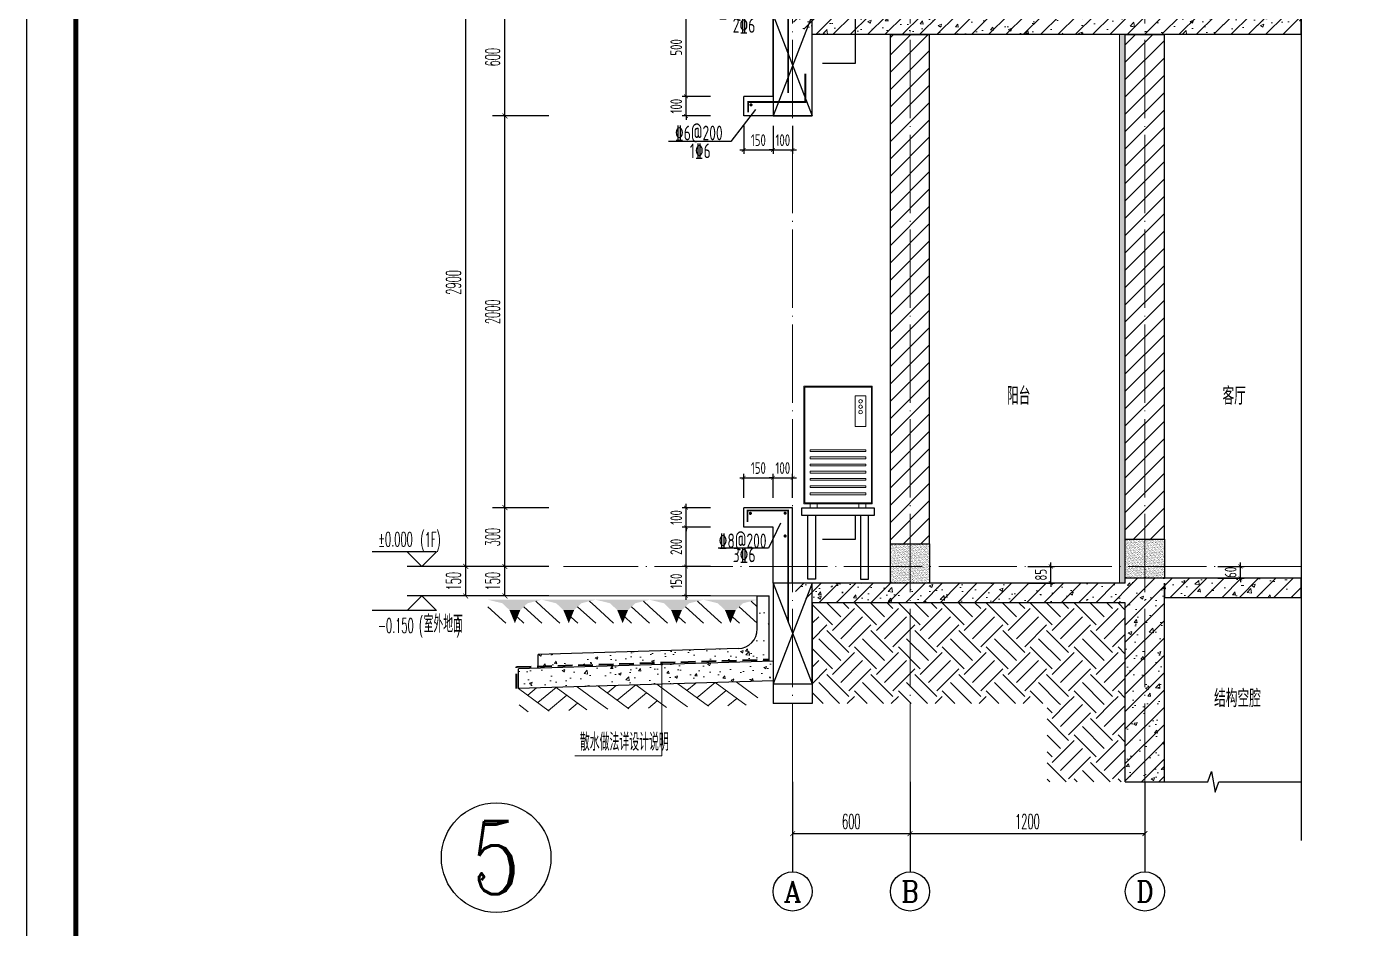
# Model space of a CAD drawing. Extents: x 826826 to 1642106, y -156213 to 399140.
# Drawn here: x 1535546 to 1542395, y 285920 to 290521 of the extents above; entities that cross this region are included whole.
import ezdxf
from ezdxf.enums import TextEntityAlignment as Align

# ---------------------------------------------------------------- set-up
doc = ezdxf.new("R2010")
doc.units = 0
doc.header["$LTSCALE"] = 1000
doc.linetypes.add('DASH', pattern=[0.35, 0.25, -0.1])
doc.linetypes.add('DOTE', pattern=[2.42, 2, -0.2, 0.02, -0.2])
doc.layers.get('0').update_dxf_attribs({"linetype": 'CONTINUOUS'})
doc.layers.get('DEFPOINTS').update_dxf_attribs({"linetype": 'CONTINUOUS'})
for name, color, linetype in [('AXIS', 3, 'CONTINUOUS'), ('AXIS_TEXT', 4, 'CONTINUOUS'), ('COLUMN', 4, 'CONTINUOUS'), ('DIM', 2, 'CONTINUOUS'), ('DIM_ELEV', 3, 'CONTINUOUS'), ('DIM_SYMB', 3, 'CONTINUOUS'), ('PUB_DIM', 3, 'CONTINUOUS'), ('PUB_TEXT', 2, 'CONTINUOUS'), ('REIN', 6, 'CONTINUOUS'), ('S-大样-砼线', 7, 'CONTINUOUS'), ('S-引出线', 40, 'CONTINUOUS'), ('TEXT', 2, 'CONTINUOUS'), ('WALL', 5, 'CONTINUOUS'), ('yichutu', 7, 'CONTINUOUS'), ('看线', 251, 'CONTINUOUS'), ('空调外机', 8, 'CONTINUOUS'), ('立面-看线', 251, 'CONTINUOUS')]:
    doc.layers.add(name, color=color, linetype=linetype)
for name, color, linetype, lineweight in [('DOTE', 251, 'DOTE', 9), ('PUB_HATCH', 8, 'CONTINUOUS', 9), ('图框', 9, 'CONTINUOUS', 18), ('填充', 251, 'CONTINUOUS', 5), ('平面-排水沟', 86, 'CONTINUOUS', 15), ('平面-空调室外机', 143, 'CONTINUOUS', 9), ('立面-中轮廓线', 213, 'CONTINUOUS', 35), ('粉刷', 251, 'CONTINUOUS', 9)]:
    doc.layers.add(name, color=color, linetype=linetype, lineweight=lineweight)
doc.styles.add('_TCH_AXIS', font='COMPLEX', dxfattribs={"bigfont": 'GBCBIG'})
doc.styles.add('_TCH_DIM', font='SIMPLEX.shx', dxfattribs={"width": 0.7, "bigfont": 'GBCBIG.shx'})
doc.styles.add('_TCH_DIM_T3', font='SIMPLEX.shx', dxfattribs={"width": 0.494118, "bigfont": 'GBCBIG.shx'})
doc.styles.add('COMPLEX', font='COMPLEX')
doc.styles.add('DIM_FONT_T3', font='SIMPLEX', dxfattribs={"width": 0.705882, "bigfont": 'GBCBIG'})
doc.styles.add('TSSD_DIMENSION', font='Tssdeng.shx', dxfattribs={"width": 0.7, "bigfont": 'tssdchn.shx'})
doc.styles.add('TSSD_REIN', font='tssdeng.shx', dxfattribs={"width": 0.7, "height": 300, "bigfont": 'tssdchn.shx'})
doc.dimstyles.new('_TCH_ARCH&&25', dxfattribs={"dimtxt": 74.375, "dimasz": 25, "dimexe": 62.5, "dimexo": 75, "dimgap": 25, "dimtad": 1, "dimdec": 0, "dimzin": 0, "dimdsep": 46, "dimtxsty": '_TCH_DIM_T3', "dimblk": 'ARCHTICK', "dimcen": 0.09, "dimclrt": 7, "dimazin": 0, "dimtfac": 1, "dimtdec": 0, "dimtix": 1, "dimtmove": 2, "dimatfit": 3, "dimldrblk": 'ARCHTICK', "dimfxl": 0, "dimtolj": 1, "dimtzin": 0, "dimarcsym": 0})
doc.dimstyles.new('TSSD_20_20', dxfattribs={"dimtxt": 60, "dimasz": 20, "dimexe": 20, "dimexo": 50, "dimgap": 20, "dimtad": 1, "dimdec": 0, "dimzin": 0, "dimdsep": 46, "dimtxsty": 'TSSD_DIMENSION', "dimblk": 'ARCHTICK', "dimblk1": 'ARCHTICK', "dimblk2": 'ARCHTICK', "dimcen": 0, "dimdle": 20, "dimclrt": 7, "dimadec": 0, "dimazin": 0, "dimtfac": 1, "dimtdec": 0, "dimtix": 1, "dimtmove": 2, "dimatfit": 3, "dimfxl": 0, "dimtolj": 1, "dimtzin": 0, "dimarcsym": 0})
pattern_1 = [(45, (674050.05, 413752.46), (0, 224.506403), [158.75, -158.75]), (45, (674007.96, 413794.56), (0, 224.506403), [158.75, -158.75]), (45, (673965.86, 413836.65), (0, 224.506403), [158.75, -158.75]), (135, (673965.86, 413864.72), (-224.506403, 0), [158.75, -158.75]), (135, (674007.96, 413906.81), (-224.506403, 0), [158.75, -158.75]), (135, (674050.05, 413948.9), (-224.506403, 0), [158.75, -158.75])]
pattern_2 = [(50, (28072.99, 249033.25), (143.452037, -12.550427), [15, -165]), (355, (28072.99, 249033.25), (-27.750267, 150.438427), [12, -132]), (100.4514, (28084.94, 249032.2), (115.701876, 137.88791), [12.74804, -140.22842]), (46.1842, (28072.99, 249073.25), (213.44821, -33.1038), [22.5, -247.5]), (96.6356, (28090.77, 249070.5), (186.93254, 194.82357), [19.12206, -210.3426]), (351.1842, (28072.99, 249073.25), (186.93239, 194.82372), [18, -198]), (21, (28092.99, 249063.25), (119.38141, -80.52378), [15, -165]), (326, (28092.99, 249063.25), (48.663066, 145.03001), [12, -132]), (71.4514, (28102.93, 249056.54), (168.044526, 64.5061), [12.74804, -140.22842]), (37.5, (28072.986, 249033.25), (2.431971, 66.578771), [0, -130.4, 0, -134, 0, -132.5]), (7.5, (28072.986, 249033.25), (52.613907, 78.882342), [0, -76.4, 0, -127.4, 0, -50.5]), (327.5, (28028.386, 249033.25), (106.764487, -4.510974), [0, -50, 0, -156, 0, -207]), (317.5, (28008.39, 249033.25), (116.637234, 20.020996), [0, -65, 0, -103.6, 0, -147])]
pattern_3 = [(45, (689015.794, 456209.414), (-44.194174, 44.194174), []), (50, (689015.8, 456209.41), (179.315046, -15.688034), [18.75, -206.25]), (355, (689015.8, 456209.41), (-34.687833, 188.048033), [15, -165]), (100.4514, (689030.74, 456208.1), (144.627345, 172.359886), [15.935047, -175.285528]), (46.1842, (689015.8, 456259.41), (266.81026, -41.379754), [28.125, -309.375]), (96.6356, (689038.03, 456255.97), (233.66568, 243.52947), [23.90257, -262.92825]), (351.1842, (689015.8, 456259.41), (233.66549, 243.52965), [22.5, -247.5]), (21, (689040.8, 456246.91), (149.226763, -100.654723), [18.75, -206.25]), (326, (689040.8, 456246.91), (60.828833, 181.28751), [15, -165]), (71.4514, (689053.23, 456238.53), (210.055657, 80.632624), [15.935047, -175.285528]), (37.5, (689015.794, 456209.414), (3.039964, 83.2234635), [0, -163, 0, -167.5, 0, -165.625]), (7.5, (689015.79, 456209.41), (65.767384, 98.602928), [0, -95.5, 0, -159.25, 0, -63.125]), (327.5, (688960.044, 456209.414), (133.455609, -5.638718), [0, -62.5, 0, -195, 0, -258.75]), (317.5, (688935.04, 456209.41), (145.796542, 25.026246), [0, -81.25, 0, -129.5, 0, -183.75])]
pattern_4 = [(45, (689015.794, 456254.29), (-44.1941915, 44.1941915), [])]

# ---------------------------------------------------------------- blocks, each defined once
blk = doc.blocks.new('GFDDDDRG')
at = {"layer": '图框'}
blk.add_lwpolyline([(923310, -107437), (923310, -159999), (893610, -159999), (893610, -107437)], close=True, dxfattribs=at)
blk.add_lwpolyline([(923310, -107437), (923310, -159999), (893610, -159999), (893610, -107437)], close=True, dxfattribs=at)
at = {"layer": '图框', "const_width": 50}
blk.add_lwpolyline([(894110, -159499), (922810, -159499), (922810, -108687), (894110, -108687)], close=True, dxfattribs=at)
blk = doc.blocks.new('$LinePat$素土夯实')
at = {"color": 0}
for p, q in [((0, -210), (210, 0)), ((120, -300), (420, 0)), ((420, 0), (608, -188)), ((495, -300), (795, 0)), ((615, 0), (705, -90)), ((315, -105), (502, -293)), ((210, -210), (300, -300)), ((705, -300), (795, -210))]:
    blk.add_line(p, q, dxfattribs=at)
blk = doc.blocks.new('$LinePat$自然土壤')
at = {"color": 0}
for p, q in [((0, -90), (71, -19)), ((0, -300), (211, -89)), ((420, -300), (630, -90)), ((210, -300), (286, -224))]:
    blk.add_line(p, q, dxfattribs=at)
for points in [[(0, 0), (630, 0), (168, -45), (462, -45)], [(168, -45), (462, -45), (252, -132), (378, -132)], [(252, -132), (378, -132), (315, -300)]]:
    blk.add_solid(points, dxfattribs=at)
blk = doc.blocks.new('sanshui')
at = {"layer": '粉刷'}
h = blk.add_hatch(dxfattribs=at)
h.set_pattern_fill('混凝土', color=256, scale=20)
h.set_pattern_definition(pattern_2)
edge = h.paths.add_edge_path()
edge.add_line((346317.8, 427329.6), (346257.8, 427329.6))
edge.add_line((346257.8, 427329.6), (346257.8, 427160.3))
edge.add_arc((346157.8, 427160.3), 100, 271.71836, 360, ccw=False)
edge.add_line((346160.8, 427060.3), (345137.8, 427029.6))
edge.add_line((345137.8, 427029.6), (345137.8, 426969.6))
edge.add_line((345137.8, 426969.6), (346317.8, 427005))
edge.add_line((346317.8, 427005), (346317.8, 427329.6))
h = blk.add_hatch(dxfattribs=at)
h.set_pattern_fill('混凝土', color=256, scale=20)
h.set_pattern_definition(pattern_2)
h.paths.add_polyline_path([(346337.8, 426895.6), (346337.8, 426995.6), (345037.8, 426956.6), (345037.8, 426856.6)])
at = {"layer": 'COLUMN'}
for p, q in [((346257.8, 427329.6), (346317.8, 427329.6)), ((346257.8, 427160.3), (346257.8, 427329.6)), ((346317.8, 426995), (346317.8, 427329.6)), ((346160.8, 427060.3), (345137.8, 427029.6)), ((345137.8, 426959.6), (345137.8, 427029.6)), ((346338.1, 426995.6), (345037.8, 426956.6)), ((345037.8, 426856.6), (345037.8, 426956.6)), ((346338.1, 426895.6), (345037.8, 426856.6))]:
    blk.add_line(p, q, dxfattribs=at)
blk.add_arc((346157.8, 427160.3), 100, 271.71836, 0, dxfattribs=at)
at = {"layer": '立面-中轮廓线', "linetype": 'DASH', "ltscale": 0.3}
blk.add_lwpolyline([(345027.8, 426856.6), (345027.8, 426966.3), (346317.8, 427005)], dxfattribs=at)
at = {"layer": '粉刷'}
blk.add_line((344881.5, 427329.6), (346257.8, 427329.6), dxfattribs=at)
at = {"layer": '粉刷', "yscale": 0.4, "zscale": 0.4}
for name, p, xscale, rotation in [('$LinePat$自然土壤', (345156.8, 427309.6), -0.4369306507241237, 359.9999999999903), ('$LinePat$自然土壤', (345432, 427309.6), -0.4369306507241237, 359.9999999999903), ('$LinePat$自然土壤', (345707.3, 427309.6), -0.4369306507241237, 359.9999999999903), ('$LinePat$自然土壤', (345982.6, 427309.6), -0.4369306507241237, 359.9999999999903), ('$LinePat$自然土壤', (346257.8, 427309.6), -0.4369306507241237, 359.9999999999903), ('$LinePat$素土夯实', (345851.2, 426881), -0.5117605352322558, 1.718358001643932), ('$LinePat$素土夯实', (346257.8, 426893.2), -0.5117605352322558, 1.718358001643932), ('$LinePat$素土夯实', (345444.5, 426868.8), -0.5117605352322558, 1.718358001643932)]:
    blk.add_blockref(name, p, dxfattribs=dict(at, xscale=xscale, rotation=rotation))
blk = doc.blocks.new('kongtiao')
for p, q in [((-338.7, 49), (-338.7, -550.8)), ((11, 49), (-338.7, 49)), ((-334.1, 44.4), (-334.1, -546.2)), ((6.4, 44.4), (-334.1, 44.4)), ((6.4, -546.2), (6.4, 44.4)), ((11, -550.8), (11, 49)), ((-76.2, -0.5), (-76.2, -156.5)), ((-21.1, -0.5), (-76.2, -0.5)), ((-21.1, -156.5), (-21.1, -0.5)), ((-76.2, -156.5), (-21.1, -156.5)), ((-334.1, -546.2), (6.4, -546.2)), ((-338.7, -550.8), (11, -550.8)), ((-306.6, -550.8), (-306.6, -571.2)), ((-306.6, -571.2), (-269.8, -571.2)), ((-269.8, -571.2), (-269.8, -550.8)), ((-57.9, -571.2), (-57.9, -550.8)), ((-21.1, -571.2), (-57.9, -571.2)), ((-21.1, -550.8), (-21.1, -571.2))]:
    blk.add_line(p, q)
for points in [[(-306.6, -275.4), (-21.1, -275.4), (-21.1, -284.6), (-306.6, -284.6)], [(-306.6, -312.1), (-21.1, -312.1), (-21.1, -321.3), (-306.6, -321.3)], [(-306.6, -348.8), (-21.1, -348.8), (-21.1, -358), (-306.6, -358)], [(-306.6, -385.6), (-21.1, -385.6), (-21.1, -394.7), (-306.6, -394.7)], [(-306.6, -422.3), (-21.1, -422.3), (-21.1, -431.5), (-306.6, -431.5)], [(-306.6, -459), (-21.1, -459), (-21.1, -468.2), (-306.6, -468.2)], [(-306.6, -495.7), (-21.1, -495.7), (-21.1, -504.9), (-306.6, -504.9)]]:
    blk.add_lwpolyline(points, close=True)
for centre in [(-48.7, -28), (-48.7, -55.6), (-48.7, -83.1)]:
    blk.add_circle(centre, 9.18)
blk = doc.blocks.new('yct-1051-594-26275-14850-25-1002.0')
at = {"layer": 'yichutu', "color": 7}
blk.add_lwpolyline([(0, 0), (0, 14850), (26275, 14850), (26275, 0)], close=True, dxfattribs=at)
blk = doc.blocks.new('_ArchTick')
at = {"color": 0, "linetype": 'ByBlock', "const_width": 0.15}
blk.add_lwpolyline([(-0.5, -0.5), (0.5, 0.5)], dxfattribs=at)
blk = doc.blocks.new('*D1343')
at = {"layer": 'DEFPOINTS', "color": 0}
for p in [(1540611.8, 287766.4), (1540777.8, 287766.4), (1540611.8, 287681.4)]:
    blk.add_point(p, dxfattribs=at)
at = {"layer": 'DIM', "color": 0, "lineweight": -2}
for p, q in [((1540777.8, 287766.4), (1540777.8, 287786.4)), ((1540661.8, 287766.4), (1540797.8, 287766.4)), ((1540777.8, 287681.4), (1540777.8, 287766.4)), ((1540661.8, 287681.4), (1540797.8, 287681.4)), ((1540777.8, 287681.4), (1540777.8, 287661.4))]:
    blk.add_line(p, q, dxfattribs=at)
at = {"layer": 'DIM', "color": 0, "lineweight": -2, "xscale": 20, "yscale": 20, "zscale": 20}
for p, rotation in [((1540777.8, 287766.4), 270), ((1540777.8, 287681.4), 90)]:
    blk.add_blockref('_ArchTick', p, dxfattribs=dict(at, rotation=rotation))
at = {"layer": 'DIM', "color": 7, "insert": (1540727.8, 287723.9), "char_height": 60, "attachment_point": 5, "rotation": 90, "style": 'TSSD_DIMENSION'}
blk.add_mtext('\\A1;85', dxfattribs=at)
blk = doc.blocks.new('*D1840')
at = {"layer": 'DEFPOINTS', "color": 0}
for p in [(1539359.1, 288218.7), (1539209.1, 288066.4), (1539359.1, 288066.4)]:
    blk.add_point(p, dxfattribs=at)
at = {"layer": 'DIM', "color": 0, "lineweight": -2}
for p, q in [((1539189.1, 288218.7), (1539379.1, 288218.7)), ((1539209.1, 288116.4), (1539209.1, 288238.7)), ((1539359.1, 288116.4), (1539359.1, 288238.7))]:
    blk.add_line(p, q, dxfattribs=at)
at = {"layer": 'DIM', "color": 0, "lineweight": -2, "xscale": 20, "yscale": 20, "zscale": 20, "rotation": 180}
blk.add_blockref('_ArchTick', (1539209.1, 288218.7), dxfattribs=at)
at = {"layer": 'DIM', "color": 0, "lineweight": -2, "xscale": 20, "yscale": 20, "zscale": 20}
blk.add_blockref('_ArchTick', (1539359.1, 288218.7), dxfattribs=at)
at = {"layer": 'DIM', "color": 7, "insert": (1539284.1, 288268.7), "char_height": 60, "attachment_point": 5, "style": 'TSSD_DIMENSION'}
blk.add_mtext('\\A1;150', dxfattribs=at)
blk = doc.blocks.new('*D1841')
at = {"layer": 'DEFPOINTS', "color": 0}
for p in [(1539459.1, 288218.7), (1539359.1, 288066.4), (1539459.1, 288066.4)]:
    blk.add_point(p, dxfattribs=at)
at = {"layer": 'DIM', "color": 0, "lineweight": -2}
for p, q in [((1539359.1, 288218.7), (1539339.1, 288218.7)), ((1539359.1, 288116.4), (1539359.1, 288238.7)), ((1539359.1, 288218.7), (1539459.1, 288218.7)), ((1539459.1, 288116.4), (1539459.1, 288238.7)), ((1539459.1, 288218.7), (1539479.1, 288218.7))]:
    blk.add_line(p, q, dxfattribs=at)
at = {"layer": 'DIM', "color": 0, "lineweight": -2, "xscale": 20, "yscale": 20, "zscale": 20}
blk.add_blockref('_ArchTick', (1539359.1, 288218.7), dxfattribs=at)
at = {"layer": 'DIM', "color": 0, "lineweight": -2, "xscale": 20, "yscale": 20, "zscale": 20, "rotation": 180}
blk.add_blockref('_ArchTick', (1539459.1, 288218.7), dxfattribs=at)
at = {"layer": 'DIM', "color": 7, "insert": (1539409.1, 288268.7), "char_height": 60, "attachment_point": 5, "style": 'TSSD_DIMENSION'}
blk.add_mtext('\\A1;100', dxfattribs=at)
blk = doc.blocks.new('*D1842')
at = {"layer": 'DEFPOINTS', "color": 0}
for p in [(1538914.5, 288066.4), (1539089.1, 288066.4), (1539089.1, 287966.4)]:
    blk.add_point(p, dxfattribs=at)
at = {"layer": 'DIM', "color": 0, "lineweight": -2}
for p, q in [((1539039.1, 288066.4), (1538894.5, 288066.4)), ((1538914.5, 288066.4), (1538914.5, 288086.4)), ((1538914.5, 287966.4), (1538914.5, 288066.4)), ((1539039.1, 287966.4), (1538894.5, 287966.4)), ((1538914.5, 287966.4), (1538914.5, 287946.4))]:
    blk.add_line(p, q, dxfattribs=at)
at = {"layer": 'DIM', "color": 0, "lineweight": -2, "xscale": 20, "yscale": 20, "zscale": 20}
for p, rotation in [((1538914.5, 288066.4), 270), ((1538914.5, 287966.4), 90)]:
    blk.add_blockref('_ArchTick', p, dxfattribs=dict(at, rotation=rotation))
at = {"layer": 'DIM', "color": 7, "insert": (1538864.5, 288016.4), "char_height": 60, "attachment_point": 5, "rotation": 90, "style": 'TSSD_DIMENSION'}
blk.add_mtext('\\A1;100', dxfattribs=at)
blk = doc.blocks.new('*D1843')
at = {"layer": 'DEFPOINTS', "color": 0}
for p in [(1538914.5, 287966.4), (1539089.1, 287966.4), (1539089.1, 287766.4)]:
    blk.add_point(p, dxfattribs=at)
at = {"layer": 'DIM', "color": 0, "lineweight": -2}
for p, q in [((1538914.5, 287746.4), (1538914.5, 287986.4)), ((1539039.1, 287966.4), (1538894.5, 287966.4)), ((1539039.1, 287766.4), (1538894.5, 287766.4))]:
    blk.add_line(p, q, dxfattribs=at)
at = {"layer": 'DIM', "color": 0, "lineweight": -2, "xscale": 20, "yscale": 20, "zscale": 20}
for p, rotation in [((1538914.5, 287966.4), 90), ((1538914.5, 287766.4), 270)]:
    blk.add_blockref('_ArchTick', p, dxfattribs=dict(at, rotation=rotation))
at = {"layer": 'DIM', "color": 7, "insert": (1538864.5, 287866.4), "char_height": 60, "attachment_point": 5, "rotation": 90, "style": 'TSSD_DIMENSION'}
blk.add_mtext('\\A1;200', dxfattribs=at)
blk = doc.blocks.new('*D1844')
at = {"layer": 'DEFPOINTS', "color": 0}
for p in [(1538914.5, 287766.4), (1539089.1, 287766.4), (1539089.1, 287616.4)]:
    blk.add_point(p, dxfattribs=at)
at = {"layer": 'DIM', "color": 0, "lineweight": -2}
for p, q in [((1538914.5, 287596.4), (1538914.5, 287786.4)), ((1539039.1, 287766.4), (1538894.5, 287766.4)), ((1539039.1, 287616.4), (1538894.5, 287616.4))]:
    blk.add_line(p, q, dxfattribs=at)
at = {"layer": 'DIM', "color": 0, "lineweight": -2, "xscale": 20, "yscale": 20, "zscale": 20}
for p, rotation in [((1538914.5, 287766.4), 90), ((1538914.5, 287616.4), 270)]:
    blk.add_blockref('_ArchTick', p, dxfattribs=dict(at, rotation=rotation))
at = {"layer": 'DIM', "color": 7, "insert": (1538864.5, 287691.4), "char_height": 60, "attachment_point": 5, "rotation": 90, "style": 'TSSD_DIMENSION'}
blk.add_mtext('\\A1;150', dxfattribs=at)
blk = doc.blocks.new('*D1845')
at = {"layer": 'DEFPOINTS', "color": 0}
for p in [(1541581.1, 287766.4), (1541747.1, 287766.4), (1541581.1, 287706.4)]:
    blk.add_point(p, dxfattribs=at)
at = {"layer": 'DIM', "color": 0, "lineweight": -2}
for p, q in [((1541747.1, 287766.4), (1541747.1, 287786.4)), ((1541631.1, 287766.4), (1541767.1, 287766.4)), ((1541747.1, 287706.4), (1541747.1, 287766.4)), ((1541631.1, 287706.4), (1541767.1, 287706.4)), ((1541747.1, 287706.4), (1541747.1, 287686.4))]:
    blk.add_line(p, q, dxfattribs=at)
at = {"layer": 'DIM', "color": 0, "lineweight": -2, "xscale": 20, "yscale": 20, "zscale": 20}
for p, rotation in [((1541747.1, 287766.4), 270), ((1541747.1, 287706.4), 90)]:
    blk.add_blockref('_ArchTick', p, dxfattribs=dict(at, rotation=rotation))
at = {"layer": 'DIM', "color": 7, "insert": (1541697.1, 287736.4), "char_height": 60, "attachment_point": 5, "rotation": 90, "style": 'TSSD_DIMENSION'}
blk.add_mtext('\\A1;60', dxfattribs=at)
blk = doc.blocks.new('*D1859')
at = {"layer": 'DEFPOINTS', "color": 0}
for p in [(1539209.1, 290066.4), (1539359.1, 290066.4), (1539359.1, 289892.7)]:
    blk.add_point(p, dxfattribs=at)
at = {"layer": 'DIM', "color": 0, "lineweight": -2}
for p, q in [((1539209.1, 290016.4), (1539209.1, 289872.7)), ((1539359.1, 290016.4), (1539359.1, 289872.7)), ((1539189.1, 289892.7), (1539379.1, 289892.7))]:
    blk.add_line(p, q, dxfattribs=at)
at = {"layer": 'DIM', "color": 0, "lineweight": -2, "xscale": 20, "yscale": 20, "zscale": 20, "rotation": 180}
blk.add_blockref('_ArchTick', (1539209.1, 289892.7), dxfattribs=at)
at = {"layer": 'DIM', "color": 0, "lineweight": -2, "xscale": 20, "yscale": 20, "zscale": 20}
blk.add_blockref('_ArchTick', (1539359.1, 289892.7), dxfattribs=at)
at = {"layer": 'DIM', "color": 7, "insert": (1539284.1, 289942.7), "char_height": 60, "attachment_point": 5, "style": 'TSSD_DIMENSION'}
blk.add_mtext('\\A1;150', dxfattribs=at)
blk = doc.blocks.new('*D1860')
at = {"layer": 'DEFPOINTS', "color": 0}
for p in [(1539359.1, 290066.4), (1539459.1, 290066.4), (1539459.1, 289892.7)]:
    blk.add_point(p, dxfattribs=at)
at = {"layer": 'DIM', "color": 0, "lineweight": -2}
for p, q in [((1539359.1, 290016.4), (1539359.1, 289872.7)), ((1539459.1, 290016.4), (1539459.1, 289872.7)), ((1539359.1, 289892.7), (1539339.1, 289892.7)), ((1539359.1, 289892.7), (1539459.1, 289892.7)), ((1539459.1, 289892.7), (1539479.1, 289892.7))]:
    blk.add_line(p, q, dxfattribs=at)
at = {"layer": 'DIM', "color": 0, "lineweight": -2, "xscale": 20, "yscale": 20, "zscale": 20}
blk.add_blockref('_ArchTick', (1539359.1, 289892.7), dxfattribs=at)
at = {"layer": 'DIM', "color": 0, "lineweight": -2, "xscale": 20, "yscale": 20, "zscale": 20, "rotation": 180}
blk.add_blockref('_ArchTick', (1539459.1, 289892.7), dxfattribs=at)
at = {"layer": 'DIM', "color": 7, "insert": (1539409.1, 289942.7), "char_height": 60, "attachment_point": 5, "style": 'TSSD_DIMENSION'}
blk.add_mtext('\\A1;100', dxfattribs=at)
blk = doc.blocks.new('*D1862')
at = {"layer": 'DEFPOINTS', "color": 0}
for p in [(1538914.5, 290666.4), (1539089.1, 290666.4), (1539089.1, 290166.4)]:
    blk.add_point(p, dxfattribs=at)
at = {"layer": 'DIM', "color": 0, "lineweight": -2}
for p, q in [((1539039.1, 290666.4), (1538894.5, 290666.4)), ((1538914.5, 290146.4), (1538914.5, 290686.4)), ((1539039.1, 290166.4), (1538894.5, 290166.4))]:
    blk.add_line(p, q, dxfattribs=at)
at = {"layer": 'DIM', "color": 0, "lineweight": -2, "xscale": 20, "yscale": 20, "zscale": 20}
for p, rotation in [((1538914.5, 290666.4), 90), ((1538914.5, 290166.4), 270)]:
    blk.add_blockref('_ArchTick', p, dxfattribs=dict(at, rotation=rotation))
at = {"layer": 'DIM', "color": 7, "insert": (1538864.5, 290416.4), "char_height": 60, "attachment_point": 5, "rotation": 90, "style": 'TSSD_DIMENSION'}
blk.add_mtext('\\A1;500', dxfattribs=at)
blk = doc.blocks.new('*D1863')
at = {"layer": 'DEFPOINTS', "color": 0}
for p in [(1538914.5, 290166.4), (1539089.1, 290166.4), (1539089.1, 290066.4)]:
    blk.add_point(p, dxfattribs=at)
at = {"layer": 'DIM', "color": 0, "lineweight": -2}
for p, q in [((1538914.5, 290166.4), (1538914.5, 290186.4)), ((1539039.1, 290166.4), (1538894.5, 290166.4)), ((1538914.5, 290066.4), (1538914.5, 290166.4)), ((1539039.1, 290066.4), (1538894.5, 290066.4)), ((1538914.5, 290066.4), (1538914.5, 290046.4))]:
    blk.add_line(p, q, dxfattribs=at)
at = {"layer": 'DIM', "color": 0, "lineweight": -2, "xscale": 20, "yscale": 20, "zscale": 20}
for p, rotation in [((1538914.5, 290166.4), 270), ((1538914.5, 290066.4), 90)]:
    blk.add_blockref('_ArchTick', p, dxfattribs=dict(at, rotation=rotation))
at = {"layer": 'DIM', "color": 7, "insert": (1538864.5, 290116.4), "char_height": 60, "attachment_point": 5, "rotation": 90, "style": 'TSSD_DIMENSION'}
blk.add_mtext('\\A1;100', dxfattribs=at)
blk = doc.blocks.new('*D1888')
at = {"layer": 'AXIS', "color": 0, "lineweight": -2}
for p, q in [((1539459.1, 286591.4), (1539459.1, 286339.8)), ((1540059.1, 286591.4), (1540059.1, 286339.8)), ((1539459.1, 286402.3), (1540059.1, 286402.3))]:
    blk.add_line(p, q, dxfattribs=at)
at = {"layer": 'DEFPOINTS', "color": 0}
for p in [(1539459.1, 286666.4), (1540059.1, 286666.4), (1540059.1, 286402.3)]:
    blk.add_point(p, dxfattribs=at)
at = {"layer": 'AXIS', "color": 0, "lineweight": -2, "xscale": 25, "yscale": 25, "zscale": 25, "rotation": 180}
blk.add_blockref('_ArchTick', (1539459.1, 286402.3), dxfattribs=at)
at = {"layer": 'AXIS', "color": 0, "lineweight": -2, "xscale": 25, "yscale": 25, "zscale": 25}
blk.add_blockref('_ArchTick', (1540059.1, 286402.3), dxfattribs=at)
at = {"layer": 'AXIS', "color": 7, "insert": (1539759.1, 286464.5), "char_height": 74.38, "attachment_point": 5, "style": '_TCH_DIM_T3'}
blk.add_mtext('\\A1;600', dxfattribs=at)
blk = doc.blocks.new('*D1889')
at = {"layer": 'AXIS', "color": 0, "lineweight": -2}
for p, q in [((1540059.1, 286591.4), (1540059.1, 286339.8)), ((1541259.1, 286591.4), (1541259.1, 286339.8)), ((1540059.1, 286402.3), (1541259.1, 286402.3))]:
    blk.add_line(p, q, dxfattribs=at)
at = {"layer": 'DEFPOINTS', "color": 0}
for p in [(1540059.1, 286666.4), (1541259.1, 286666.4), (1541259.1, 286402.3)]:
    blk.add_point(p, dxfattribs=at)
at = {"layer": 'AXIS', "color": 0, "lineweight": -2, "xscale": 25, "yscale": 25, "zscale": 25, "rotation": 180}
blk.add_blockref('_ArchTick', (1540059.1, 286402.3), dxfattribs=at)
at = {"layer": 'AXIS', "color": 0, "lineweight": -2, "xscale": 25, "yscale": 25, "zscale": 25}
blk.add_blockref('_ArchTick', (1541259.1, 286402.3), dxfattribs=at)
at = {"layer": 'AXIS', "color": 7, "insert": (1540659.1, 286464.5), "char_height": 74.38, "attachment_point": 5, "style": '_TCH_DIM_T3'}
blk.add_mtext('\\A1;1200', dxfattribs=at)
blk = doc.blocks.new('*D1893')
at = {"layer": 'DEFPOINTS', "color": 0}
for p in [(1537988.9, 287766.4), (1538288.9, 287766.4), (1538288.9, 287615.9)]:
    blk.add_point(p, dxfattribs=at)
at = {"layer": 'PUB_DIM', "color": 0, "lineweight": -2}
for p, q in [((1538213.9, 287766.4), (1537926.4, 287766.4)), ((1537988.9, 287615.9), (1537988.9, 287766.4)), ((1538213.9, 287615.9), (1537926.4, 287615.9))]:
    blk.add_line(p, q, dxfattribs=at)
at = {"layer": 'PUB_DIM', "color": 0, "lineweight": -2, "xscale": 25, "yscale": 25, "zscale": 25}
for p, rotation in [((1537988.9, 287766.4), 90), ((1537988.9, 287615.9), 270)]:
    blk.add_blockref('_ArchTick', p, dxfattribs=dict(at, rotation=rotation))
at = {"layer": 'PUB_DIM', "color": 7, "insert": (1537926.7, 287691.1), "char_height": 74.38, "attachment_point": 5, "rotation": 90, "style": '_TCH_DIM_T3'}
blk.add_mtext('\\A1;150', dxfattribs=at)
blk = doc.blocks.new('*D1894')
at = {"layer": 'DEFPOINTS', "color": 0}
for p in [(1537988.9, 288066.4), (1538288.9, 288066.4), (1538288.9, 287766.4)]:
    blk.add_point(p, dxfattribs=at)
at = {"layer": 'PUB_DIM', "color": 0, "lineweight": -2}
for p, q in [((1538213.9, 288066.4), (1537926.4, 288066.4)), ((1537988.9, 287766.4), (1537988.9, 288066.4)), ((1538213.9, 287766.4), (1537926.4, 287766.4))]:
    blk.add_line(p, q, dxfattribs=at)
at = {"layer": 'PUB_DIM', "color": 0, "lineweight": -2, "xscale": 25, "yscale": 25, "zscale": 25}
for p, rotation in [((1537988.9, 288066.4), 90), ((1537988.9, 287766.4), 270)]:
    blk.add_blockref('_ArchTick', p, dxfattribs=dict(at, rotation=rotation))
at = {"layer": 'PUB_DIM', "color": 7, "insert": (1537926.7, 287916.4), "char_height": 74.38, "attachment_point": 5, "rotation": 90, "style": '_TCH_DIM_T3'}
blk.add_mtext('\\A1;300', dxfattribs=at)
blk = doc.blocks.new('*D1895')
at = {"layer": 'DEFPOINTS', "color": 0}
for p in [(1537988.9, 290066.4), (1538288.9, 290066.4), (1538288.9, 288066.4)]:
    blk.add_point(p, dxfattribs=at)
at = {"layer": 'PUB_DIM', "color": 0, "lineweight": -2}
for p, q in [((1538213.9, 290066.4), (1537926.4, 290066.4)), ((1537988.9, 288066.4), (1537988.9, 290066.4)), ((1538213.9, 288066.4), (1537926.4, 288066.4))]:
    blk.add_line(p, q, dxfattribs=at)
at = {"layer": 'PUB_DIM', "color": 0, "lineweight": -2, "xscale": 25, "yscale": 25, "zscale": 25}
for p, rotation in [((1537988.9, 290066.4), 90), ((1537988.9, 288066.4), 270)]:
    blk.add_blockref('_ArchTick', p, dxfattribs=dict(at, rotation=rotation))
at = {"layer": 'PUB_DIM', "color": 7, "insert": (1537926.7, 289066.4), "char_height": 74.38, "attachment_point": 5, "rotation": 90, "style": '_TCH_DIM_T3'}
blk.add_mtext('\\A1;2000', dxfattribs=at)
blk = doc.blocks.new('*D1896')
at = {"layer": 'DEFPOINTS', "color": 0}
for p in [(1537988.9, 290666.4), (1538288.9, 290666.4), (1538288.9, 290066.4)]:
    blk.add_point(p, dxfattribs=at)
at = {"layer": 'PUB_DIM', "color": 0, "lineweight": -2}
for p, q in [((1538213.9, 290666.4), (1537926.4, 290666.4)), ((1537988.9, 290066.4), (1537988.9, 290666.4)), ((1538213.9, 290066.4), (1537926.4, 290066.4))]:
    blk.add_line(p, q, dxfattribs=at)
at = {"layer": 'PUB_DIM', "color": 0, "lineweight": -2, "xscale": 25, "yscale": 25, "zscale": 25}
for p, rotation in [((1537988.9, 290666.4), 90), ((1537988.9, 290066.4), 270)]:
    blk.add_blockref('_ArchTick', p, dxfattribs=dict(at, rotation=rotation))
at = {"layer": 'PUB_DIM', "color": 7, "insert": (1537926.7, 290366.4), "char_height": 74.38, "attachment_point": 5, "rotation": 90, "style": '_TCH_DIM_T3'}
blk.add_mtext('\\A1;600', dxfattribs=at)
blk = doc.blocks.new('*D1913')
at = {"layer": 'DEFPOINTS', "color": 0}
for p in [(1537788.9, 287766.4), (1538288.9, 287766.4), (1538288.9, 287615.9)]:
    blk.add_point(p, dxfattribs=at)
at = {"layer": 'PUB_DIM', "color": 0, "lineweight": -2}
for p, q in [((1538213.9, 287766.4), (1537726.4, 287766.4)), ((1537788.9, 287615.9), (1537788.9, 287766.4)), ((1538213.9, 287615.9), (1537726.4, 287615.9))]:
    blk.add_line(p, q, dxfattribs=at)
at = {"layer": 'PUB_DIM', "color": 0, "lineweight": -2, "xscale": 25, "yscale": 25, "zscale": 25}
for p, rotation in [((1537788.9, 287766.4), 90), ((1537788.9, 287615.9), 270)]:
    blk.add_blockref('_ArchTick', p, dxfattribs=dict(at, rotation=rotation))
at = {"layer": 'PUB_DIM', "color": 7, "insert": (1537726.7, 287691.1), "char_height": 74.38, "attachment_point": 5, "rotation": 90, "style": '_TCH_DIM_T3'}
blk.add_mtext('\\A1;150', dxfattribs=at)
blk = doc.blocks.new('*D1914')
at = {"layer": 'DEFPOINTS', "color": 0}
for p in [(1537788.9, 290666.4), (1538288.9, 290666.4), (1538288.9, 287766.4)]:
    blk.add_point(p, dxfattribs=at)
at = {"layer": 'PUB_DIM', "color": 0, "lineweight": -2}
for p, q in [((1538213.9, 290666.4), (1537726.4, 290666.4)), ((1537788.9, 287766.4), (1537788.9, 290666.4)), ((1538213.9, 287766.4), (1537726.4, 287766.4))]:
    blk.add_line(p, q, dxfattribs=at)
at = {"layer": 'PUB_DIM', "color": 0, "lineweight": -2, "xscale": 25, "yscale": 25, "zscale": 25}
for p, rotation in [((1537788.9, 290666.4), 90), ((1537788.9, 287766.4), 270)]:
    blk.add_blockref('_ArchTick', p, dxfattribs=dict(at, rotation=rotation))
at = {"layer": 'PUB_DIM', "color": 7, "insert": (1537726.7, 289216.4), "char_height": 74.38, "attachment_point": 5, "rotation": 90, "style": '_TCH_DIM_T3'}
blk.add_mtext('\\A1;2900', dxfattribs=at)
blk = doc.blocks.new('_AXISO')
blk.add_circle((0, 0), 0.5)
at = {"layer": 'AXIS_TEXT', "style": 'COMPLEX', "width": 1.041667}
blk.add_attdef('A', text='', height=0.56, dxfattribs=at).set_placement((-0.25, -0.28), (0.25, -0.28), align=Align.FIT)
blk = doc.blocks.new('20210810.11444069')
at = {"layer": 'REIN', "const_width": 9}
for points in [[(405, 840.1), (405, 898.3), (611.8, 898.3), (611.8, 326.7)], [(407.7, 227.9), (407.7, 280.9), (700.1, 280.9), (700.1, 425.3)]]:
    blk.add_lwpolyline(points, dxfattribs=at)
at = {"layer": 'REIN', "const_width": 8}
for points in [[(415.2, 883.9, 1), (423.2, 883.9, 1)], [(592.7, 884.5, 1), (600.7, 884.5, 1)], [(418.3, 266.1, 1), (426.3, 266.1, 1)]]:
    blk.add_lwpolyline(points, format="xyb", close=True, dxfattribs=at)
at = {"layer": 'S-大样-砼线'}
for p, q in [((534.9, 724.8), (734.9, 209.8)), ((734.9, 724.8), (534.9, 209.8))]:
    blk.add_line(p, q, dxfattribs=at)
blk.add_lwpolyline([(734.9, 724.8), (534.9, 724.8), (534.9, 209.8), (734.9, 209.8)], close=True, dxfattribs=at)
at = {"layer": 'S-引出线'}
for points in [[(572.6, 833.3), (511, 706.9), (254.1, 706.9)], [(445.3, 242.7), (318.6, 79.6), (0, 79.6)]]:
    blk.add_lwpolyline(points, dxfattribs=at)
at = {"layer": 'TEXT', "style": 'TSSD_REIN', "width": 0.7}
for s, p in [('%%1328@200', (256.8, 706.1)), ('2%%1326', (329, 634.6)), ('%%1326@200', (33.9, 85.5)), ('1%%1326', (110.1, -5.8))]:
    blk.add_text(s, height=75, rotation=0, dxfattribs=at).set_placement(p)
blk = doc.blocks.new('A$C5D8418BC')
at = {"layer": 'REIN'}
blk.add_lwpolyline([(150.9, 827.1, 9, 9, 0), (150.9, 885.3, 9, 9, 0), (357.8, 885.3, 9, 9, 0), (357.8, 313.8, 9, 9, 0)], format="xyseb", dxfattribs=at)
at = {"layer": 'REIN', "const_width": 8}
for points in [[(161.2, 870.9, 1), (169.2, 870.9, 1)], [(338.6, 871.5, 1), (346.6, 871.5, 1)], [(338.6, 755.3, 1), (346.6, 755.3, 1)]]:
    blk.add_lwpolyline(points, format="xyb", close=True, dxfattribs=at)
at = {"layer": 'S-大样-砼线'}
for p, q in [((280.8, 515), (480.8, 0)), ((480.9, 515), (280.9, 0))]:
    blk.add_line(p, q, dxfattribs=at)
blk.add_lwpolyline([(480.8, 515), (280.8, 515), (280.8, 0), (480.8, 0)], close=True, dxfattribs=at)
at = {"layer": 'S-引出线'}
blk.add_lwpolyline([(318.6, 820.3), (257, 693.9), (0, 693.9)], dxfattribs=at)
at = {"layer": 'TEXT', "style": 'TSSD_REIN', "width": 0.7}
for s, p in [('%%1328@200', (2.7, 693.2)), ('3%%1326', (75, 621.6))]:
    blk.add_text(s, height=75, rotation=0, dxfattribs=at).set_placement(p)

msp = doc.modelspace()

# ---------------------------------------------------------------- hatches: boundary and pattern name
at = {"layer": 'PUB_HATCH'}
h = msp.add_hatch(dxfattribs=at)
h.set_pattern_fill('钢筋混凝土', color=256, scale=25, style=0)
h.set_pattern_definition(pattern_3)
h.paths.add_polyline_path([(1542057.65, 290581.38), (1539459.13, 290581.38), (1539459.13, 290548.05), (1539559.13, 290481.38), (1542057.65, 290481.38)])
h = msp.add_hatch(dxfattribs=at)
h.set_pattern_fill('普通砖', color=256, scale=25, style=0)
h.set_pattern_definition(pattern_4)
h.paths.add_polyline_path([(1540159.13, 287881.38), (1540159.13, 290481.38), (1539959.13, 290481.38), (1539959.13, 287881.38)])
h = msp.add_hatch(dxfattribs=at)
h.set_pattern_fill('普通砖', color=256, scale=25, style=0)
h.set_pattern_definition(pattern_4)
h.paths.add_polyline_path([(1541359.13, 287906.38), (1541359.13, 290481.38), (1541159.13, 290481.38), (1541159.13, 287906.38)])
h = msp.add_hatch(dxfattribs=at)
h.set_pattern_fill('钢筋混凝土', color=256, scale=25, style=0)
h.set_pattern_definition(pattern_3)
h.paths.add_polyline_path([(1541225.79, 287648.05), (1541159.13, 287681.38), (1539459.13, 287681.38), (1539459.13, 287648.05), (1539559.13, 287581.38), (1541159.12, 287581.38)])
h = msp.add_hatch(dxfattribs=at)
h.set_pattern_fill('钢筋混凝土', color=256, scale=25, style=0)
h.set_pattern_definition(pattern_3)
h.paths.add_polyline_path([(1541359.1, 286666.38), (1541359.13, 287681.38), (1541225.79, 287648.05), (1541159.12, 287581.38), (1541159.1, 286666.38)])
h = msp.add_hatch(dxfattribs=at)
h.set_pattern_fill('钢筋混凝土', color=256, scale=25, style=0)
h.set_pattern_definition(pattern_3)
h.paths.add_polyline_path([(1542057.65, 287706.38), (1541159.13, 287706.38), (1541359.12, 287606.38), (1542057.65, 287606.38)])
h = msp.add_hatch(dxfattribs=at)
h.set_pattern_fill('钢筋混凝土', color=256, scale=25, style=0)
h.set_pattern_definition(pattern_3)
h.paths.add_polyline_path([(1541225.79, 287648.05), (1541359.13, 287681.38), (1541359.12, 287606.38), (1541159.13, 287706.38), (1541159.13, 287681.38)])
at = {"layer": '填充'}
h = msp.add_hatch(dxfattribs=at)
h.set_pattern_fill('EARTH', color=250, scale=50, angle=45, style=0)
h.set_pattern_definition(pattern_1)
h.paths.add_polyline_path([(1539559.13, 287066.4), (1541159.12, 287066.36), (1541159.12, 287581.37), (1539559.13, 287581.39)])
h = msp.add_hatch(dxfattribs=at)
h.set_pattern_fill('EARTH', color=250, scale=50, angle=45, style=0)
h.set_pattern_definition(pattern_1)
h.paths.add_polyline_path([(1541159.12, 287066.38), (1540759.12, 287066.38), (1540759.12, 286666.19), (1541159.12, 286666.19)])
at = {"layer": '立面-看线'}
h = msp.add_hatch(dxfattribs=at)
h.set_pattern_fill('HONEY', color=256, scale=7, angle=90)
h.set_pattern_definition([(90, (1926521.079, -513486.857), (-9.623705, 16.66875), [11.1125, -22.225]), (210, (1926521.079, -513486.857), (-9.62370845, -16.66874801), [11.1125, -22.225]), (150, (1926521.079, -513486.857), (-19.24741345, 1.99e-06), [-22.225, 11.1125])])
edge = h.paths.add_edge_path()
edge.add_line((1541131.81, 287681.38), (1541159.13, 287681.38))
edge.add_line((1541159.13, 287681.38), (1541159.13, 290481.38))
edge.add_line((1541159.13, 290481.38), (1541129.13, 290481.38))
edge.add_line((1541129.13, 290481.38), (1541129.13, 287681.38))
h = msp.add_hatch(dxfattribs=at)
h.set_pattern_fill('碎沙', color=256, scale=4)
h.set_pattern_definition([(37.5, (738905.8865, -97680.57), (-0.32000626, 9.78826475), [0, -7.7216, 0, -8.636, 0, -8.255]), (7.5, (738905.887, -97680.57), (8.99046566, 14.33650201), [0, -4.1656, 0, -6.9596, 0, -2.667]), (327.5, (738899.638, -97680.57), (15.819847405, 0.02874369), [0, -2.54, 0, -9.144, 0, -11.938]), (317.5, (738899.638, -97680.57), (15.27112905, 4.45858647), [0, -1.27, 0, -5.9944, 0, -6.858])])
h.paths.add_polyline_path([(1539959.13, 287681.38), (1540159.13, 287681.38), (1540159.13, 287881.38), (1539959.13, 287881.38)])
h = msp.add_hatch(dxfattribs=at)
h.set_pattern_fill('碎沙', color=256, scale=4)
h.set_pattern_definition([(37.5, (740105.8865, -97655.57), (-0.32000626, 9.78826475), [0, -7.7216, 0, -8.636, 0, -8.255]), (7.5, (740105.887, -97655.57), (8.99046566, 14.33650201), [0, -4.1656, 0, -6.9596, 0, -2.667]), (327.5, (740099.638, -97655.57), (15.819847405, 0.02874369), [0, -2.54, 0, -9.144, 0, -11.938]), (317.5, (740099.638, -97655.57), (15.27112905, 4.45858647), [0, -1.27, 0, -5.9944, 0, -6.858])])
h.paths.add_polyline_path([(1541159.13, 287706.38), (1541359.13, 287706.38), (1541359.13, 287906.38), (1541159.13, 287906.38)])

# ---------------------------------------------------------------- linework, layer by layer
at = {"layer": 'AXIS'}
for p, q in [((1539459.1, 286666.38), (1539459.1, 286206.99)), ((1540059.1, 286666.38), (1540059.1, 286206.99)), ((1541259.1, 286666.38), (1541259.1, 286206.99))]:
    msp.add_line(p, q, dxfattribs=at)
at = {"layer": 'AXIS', "color": 6}
msp.add_circle((1537944.51, 286279.8), 280, dxfattribs=at)
at = {"layer": 'DIM'}
for p, q in [((1539778.79, 290726.38), (1539778.79, 290334.77)), ((1539778.79, 290334.77), (1539612.26, 290334.77)), ((1539778.79, 288026.38), (1539778.79, 287903.93)), ((1539778.79, 287903.93), (1539612.26, 287903.93))]:
    msp.add_line(p, q, dxfattribs=at)
at = {"layer": 'DIM_ELEV'}
for p, q in [((1537638.93, 287841.38), (1537310.93, 287841.38)), ((1537563.93, 287766.38), (1537488.93, 287841.38)), ((1537563.93, 287766.38), (1537638.93, 287841.38)), ((1537988.93, 287766.38), (1537488.93, 287766.38)), ((1537563.93, 287615.91), (1537488.93, 287540.91)), ((1537988.93, 287615.91), (1537488.93, 287615.91)), ((1537563.93, 287615.91), (1537638.93, 287540.91)), ((1537638.93, 287540.91), (1537310.93, 287540.91))]:
    msp.add_line(p, q, dxfattribs=at)
at = {"layer": 'DIM_SYMB'}
for points in [[(1542057.65, 305686.38), (1542057.65, 296054.51), (1542110.15, 296035.4), (1542005.15, 296016.88), (1542057.65, 295998.26), (1542057.65, 286366.38)], [(1541159.1, 286666.38), (1541580.25, 286666.38), (1541599.36, 286718.88), (1541617.87, 286613.88), (1541636.5, 286666.38), (1542057.65, 286666.38)]]:
    msp.add_lwpolyline(points, dxfattribs=at)
at = {"layer": 'DOTE', "color": 1, "linetype": 'DOTE', "ltscale": 0.2}
for p, q in [((1539459.13, 286666.38), (1539459.13, 306266.39)), ((1540059.13, 286666.38), (1540059.13, 306266.39)), ((1541259.13, 286666.38), (1541259.13, 306266.39)), ((1542057.65, 287766.39), (1538288.93, 287766.39))]:
    msp.add_line(p, q, dxfattribs=at)
at = {"layer": 'PUB_HATCH', "color": 215}
msp.add_line((1541129.13, 290481.38), (1541129.13, 287681.38), dxfattribs=at)
at = {"layer": 'WALL'}
for p, q in [((1539359.13, 290166.37), (1539359.13, 290581.38)), ((1542057.65, 290481.38), (1542057.65, 290581.38)), ((1539559.13, 290066.37), (1539559.13, 290481.38)), ((1542057.65, 290481.38), (1539559.13, 290481.38)), ((1539959.13, 287881.38), (1539959.13, 290481.38)), ((1539959.13, 290481.38), (1540159.13, 290481.38)), ((1540159.13, 287881.38), (1540159.13, 290481.38)), ((1541159.13, 287906.38), (1541159.13, 290481.38)), ((1541159.13, 290481.38), (1541359.13, 290481.38)), ((1541359.13, 287906.38), (1541359.13, 290481.38)), ((1539359.13, 290166.37), (1539209.13, 290166.37)), ((1539209.13, 290066.37), (1539209.13, 290166.37)), ((1539559.13, 290066.37), (1539209.13, 290066.37)), ((1539459.13, 288066.39), (1539209.13, 288066.39)), ((1539209.13, 287966.39), (1539209.13, 288066.39)), ((1539459.13, 287681.38), (1539459.13, 288066.39)), ((1539359.13, 287966.39), (1539209.13, 287966.39)), ((1539359.13, 287681.38), (1539359.13, 287966.39)), ((1539959.13, 287881.38), (1540159.13, 287881.38)), ((1541159.13, 287906.38), (1541359.13, 287906.38)), ((1539359.13, 287681.38), (1539359.13, 287066.38)), ((1541159.13, 287681.38), (1539459.13, 287681.38)), ((1542057.65, 287706.38), (1541159.13, 287706.38)), ((1541159.13, 287681.38), (1541159.13, 287706.38)), ((1541359.1, 286666.38), (1541359.13, 287681.38)), ((1541359.13, 287681.38), (1541359.12, 287606.38)), ((1542057.65, 287606.38), (1542057.65, 287706.38)), ((1539559.13, 287581.38), (1539559.13, 287066.38)), ((1541159.12, 287581.38), (1539559.13, 287581.38)), ((1541159.1, 286666.38), (1541159.12, 287581.38)), ((1542057.65, 287606.38), (1541359.12, 287606.38)), ((1539559.13, 287066.38), (1539359.13, 287066.38)), ((1541159.1, 286666.38), (1541359.1, 286666.38))]:
    msp.add_line(p, q, dxfattribs=at)
for points in [[(1539959.13, 287881.38), (1540159.13, 287881.38), (1540159.13, 287681.38), (1539959.13, 287681.38)], [(1541159.13, 287906.38), (1541359.13, 287906.38), (1541359.13, 287706.38), (1541159.13, 287706.38)]]:
    msp.add_lwpolyline(points, close=True, dxfattribs=at)
at = {"layer": '平面-排水沟'}
for p, q in [((1538790.11, 287266.79), (1538790.11, 286798.95)), ((1538790.11, 286798.95), (1538345.98, 286798.95))]:
    msp.add_line(p, q, dxfattribs=at)
at = {"layer": '平面-排水沟', "const_width": 6.67}
msp.add_lwpolyline([(1538790.11, 287270.12, 1), (1538790.11, 287263.46, 1)], format="xyb", close=True, dxfattribs=at)
at = {"layer": '空调外机', "linetype": 'Continuous'}
msp.add_lwpolyline([(1539876.14, 288026.38), (1539506.14, 288026.38), (1539506.14, 288066.38), (1539876.14, 288066.38)], close=True, dxfattribs=at)
for points in [[(1539576.14, 288026.38), (1539576.14, 287701.38), (1539536.14, 287701.38), (1539536.14, 288026.38)], [(1539806.14, 288026.38), (1539806.14, 287701.38), (1539846.14, 287701.38), (1539846.14, 288026.38)]]:
    msp.add_lwpolyline(points, dxfattribs=at)

# ---------------------------------------------------------------- block references
at = {"xscale": 0.5, "yscale": 0.5, "zscale": 0.5}
msp.add_blockref('GFDDDDRG', (1088741.4, 362492.89), dxfattribs=at)
msp.add_blockref('sanshui', (1193021, -139713.25))
at = {"layer": 'AXIS'}
ref = msp.add_blockref('_AXISO', (1539459.1, 286106.99), dxfattribs=dict(at, xscale=200, yscale=200, zscale=200))
ref.add_attrib('A', 'A', dxfattribs={"layer": 'AXIS_TEXT', "height": 106.3, "style": '_TCH_AXIS'}).set_placement((1539413.54, 286053.84), (1539504.65, 286053.84), align=Align.FIT)
ref = msp.add_blockref('_AXISO', (1540059.1, 286106.99), dxfattribs=dict(at, xscale=200, yscale=200, zscale=200))
ref.add_attrib('A', 'B', dxfattribs={"layer": 'AXIS_TEXT', "height": 108.81, "style": '_TCH_AXIS'}).set_placement((1540015.05, 286052.58), (1540103.14, 286052.58), align=Align.FIT)
ref = msp.add_blockref('_AXISO', (1541259.1, 286106.99), dxfattribs=dict(at, xscale=200, yscale=200, zscale=200))
ref.add_attrib('A', 'D', dxfattribs={"layer": 'AXIS_TEXT', "height": 108.81, "style": '_TCH_AXIS'}).set_placement((1541215.05, 286052.58), (1541303.14, 286052.58), align=Align.FIT)
at = {"layer": 'TEXT'}
msp.add_blockref('A$C5D8418BC', (1539078.28, 287166.39), dxfattribs=at)
at = {"layer": 'yichutu', "rotation": 270}
msp.add_blockref('yct-1051-594-26275-14850-25-1002.0', (1535546.29, 308774.41), dxfattribs=at)
at = {"layer": '平面-空调室外机'}
msp.add_blockref('kongtiao', (1539854.98, 288637.54), dxfattribs=at)
at = {"layer": '看线'}
msp.add_blockref('20210810.11444069', (1538824.22, 289856.52), dxfattribs=at)

# ---------------------------------------------------------------- texts
at = {"layer": 'AXIS_TEXT', "color": 6, "style": '_TCH_AXIS'}
msp.add_text('5', height=372.76, dxfattribs=at).set_placement((1537820.26, 286093.42), (1538068.77, 286093.42), align=Align.FIT)
at = {"layer": 'PUB_TEXT'}
for s, height, style, width, p in [('阳台', 90, 'TSSD_REIN', 0.7, (1540554.46, 288592.01)), ('客厅', 90, 'TSSD_REIN', 0.7, (1541655.65, 288592.01)), ('%%P0.000', 74.375, '_TCH_DIM', 0.494118, (1537341.93, 287867.63)), ('(1F)', 74.375, '_TCH_DIM', 0.494118, (1537557.31, 287866.41)), ('(', 74.38, '_TCH_DIM', 0.494118, (1537549.26, 287428.39)), ('室外地面', 89.362, '_TCH_DIM', 0.7, (1537573.76, 287428.39)), (')', 74.38, '_TCH_DIM', 0.494118, (1537740.57, 287428.39)), ('-0.150', 74.375, '_TCH_DIM', 0.494118, (1537340.53, 287427.16)), ('结构空腔', 90, 'TSSD_REIN', 0.7, (1541612.53, 287047.8)), ('散水做法详设计说明', 89.362, 'DIM_FONT_T3', 0.705882, (1538372.23, 286825.2))]:
    msp.add_text(s, height=height, dxfattribs=dict(at, style=style, width=width)).set_placement(p)

# ---------------------------------------------------------------- dimensions: what is measured, and where the dimension line sits
at = {"layer": 'AXIS'}
for p1, p2, picture, middle in [((1539459.13, 286666.38), (1540059.1, 286666.38), '*D1888', (1539759.11, 286464.53)), ((1540059.1, 286666.38), (1541259.13, 286666.38), '*D1889', (1540659.11, 286464.53))]:
    dim = msp.add_aligned_dim(p1=p1, p2=p2, distance=-264.03, dimstyle='_TCH_ARCH&&25', dxfattribs=at)
    dim.commit()
    dim.dimension.update_dxf_attribs({"geometry": picture, "text_midpoint": middle})
at = {"layer": 'DIM'}
for p1, p2, distance, picture, middle in [((1539089.13, 290166.37), (1539089.13, 290666.37), 174.61, '*D1862', (1538864.52, 290416.37)), ((1539089.13, 290066.37), (1539089.13, 290166.37), 174.61, '*D1863', (1538864.52, 290116.37)), ((1539209.13, 290066.37), (1539359.13, 290066.37), -173.71, '*D1859', (1539284.13, 289942.66)), ((1539359.13, 290066.37), (1539459.13, 290066.37), -173.71, '*D1860', (1539409.13, 289942.66)), ((1539209.13, 288066.39), (1539359.13, 288066.39), 152.32, '*D1840', (1539284.13, 288268.72)), ((1539359.13, 288066.39), (1539459.13, 288066.39), 152.32, '*D1841', (1539409.13, 288268.72)), ((1539089.13, 287966.37), (1539089.13, 288066.37), 174.61, '*D1842', (1538864.52, 288016.37)), ((1539089.13, 287766.38), (1539089.13, 287966.37), 174.61, '*D1843', (1538864.52, 287866.38)), ((1539089.13, 287616.38), (1539089.13, 287766.38), 174.61, '*D1844', (1538864.52, 287691.38)), ((1540611.8, 287681.38), (1540611.8, 287766.38), -165.96, '*D1343', (1540727.76, 287723.88)), ((1541581.12, 287706.38), (1541581.12, 287766.38), -165.96, '*D1845', (1541697.08, 287736.38))]:
    dim = msp.add_aligned_dim(p1=p1, p2=p2, distance=distance, dimstyle='TSSD_20_20', dxfattribs=at)
    dim.commit()
    dim.dimension.update_dxf_attribs({"geometry": picture, "text_midpoint": middle})
at = {"layer": 'PUB_DIM'}
for p1, p2, distance, picture, middle in [((1538288.93, 287766.38), (1538288.93, 290666.38), 500, '*D1914', (1537726.74, 289216.38)), ((1538288.93, 290066.38), (1538288.93, 290666.38), 300, '*D1896', (1537926.74, 290366.38)), ((1538288.93, 288066.37), (1538288.93, 290066.38), 300, '*D1895', (1537926.74, 289066.38)), ((1538288.93, 287766.38), (1538288.93, 288066.37), 300, '*D1894', (1537926.74, 287916.38)), ((1538288.93, 287615.91), (1538288.93, 287766.38), 500, '*D1913', (1537726.74, 287691.15)), ((1538288.93, 287615.91), (1538288.93, 287766.38), 300, '*D1893', (1537926.74, 287691.15))]:
    dim = msp.add_aligned_dim(p1=p1, p2=p2, distance=distance, dimstyle='_TCH_ARCH&&25', dxfattribs=at)
    dim.commit()
    dim.dimension.update_dxf_attribs({"geometry": picture, "text_midpoint": middle})

doc.saveas('drawing.dxf')
